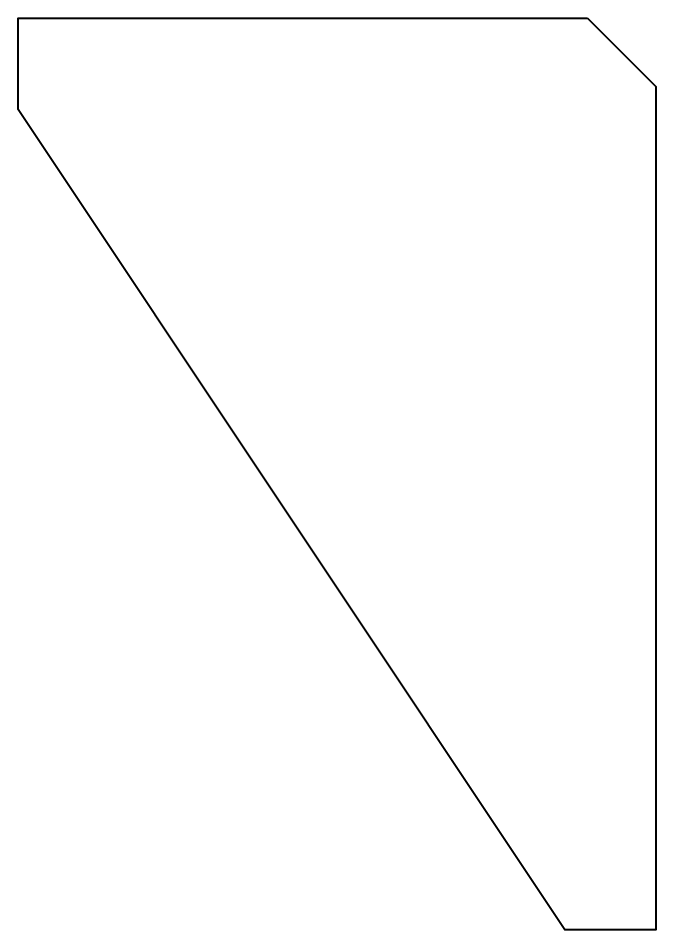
# Model space of a CAD drawing. Header units: millimetres. Extents: x 475 to 615, y 296 to 496.
import ezdxf

# ---------------------------------------------------------------- set-up
doc = ezdxf.new("R2010")
doc.units = ezdxf.units.MM
doc.layers.add('Con', color=6, linetype='Continuous', lineweight=40)

msp = doc.modelspace()

# ---------------------------------------------------------------- linework, layer by layer
at = {"layer": 'Con', "ltscale": 0.5}
msp.add_lwpolyline([(599.6, 495.88), (614.6, 480.88), (614.6, 295.88), (594.6, 295.88), (474.6, 475.88), (474.6, 495.88)], close=True, dxfattribs=at)

doc.saveas('drawing.dxf')
